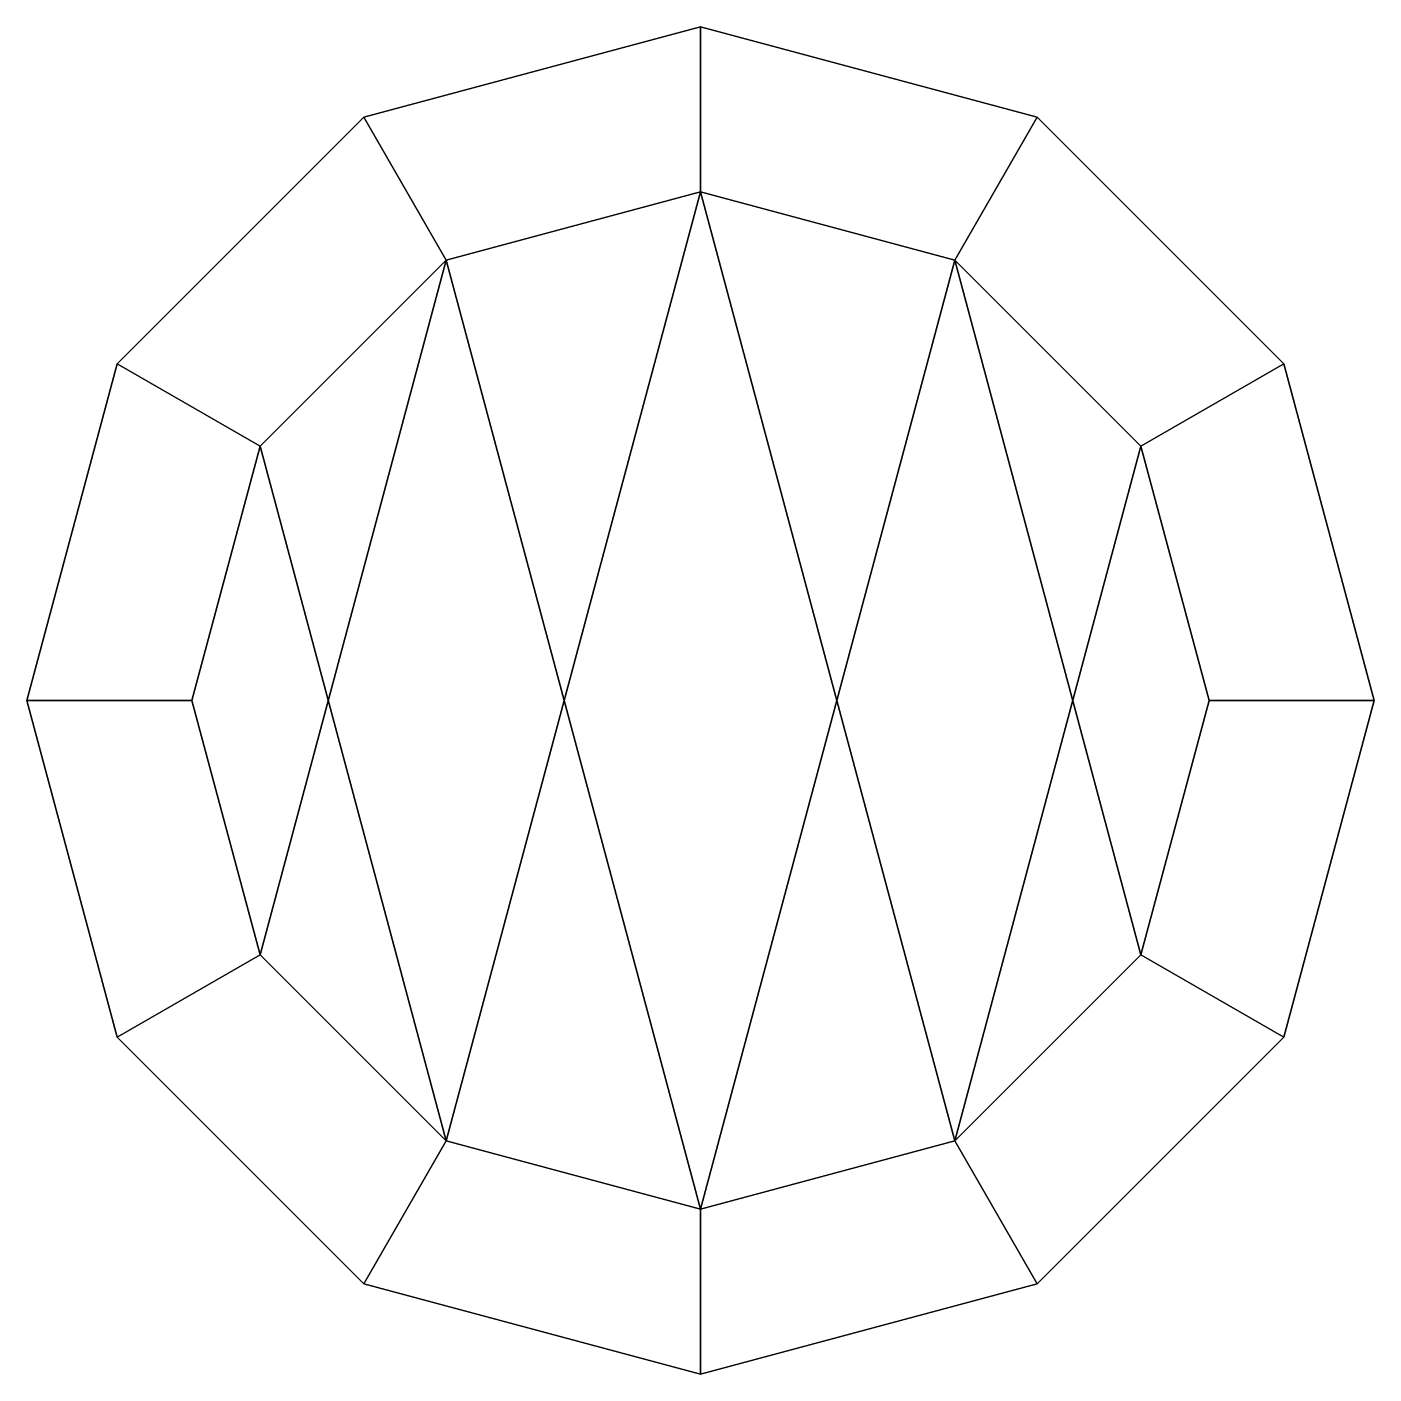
# Model space of a CAD drawing. Extents: x -0.99 to -0.01, y -0.84 to 0.14.
import ezdxf

# ---------------------------------------------------------------- set-up
doc = ezdxf.new("R2010")
doc.units = 0
doc.layers.add('WHEELS', color=2, linetype='CONTINUOUS')

msp = doc.modelspace()

# ---------------------------------------------------------------- linework, layer by layer
at = {"layer": 'WHEELS'}
for points in [[(-0.5, 0.14, 1.08), (-0.745, 0.07435, 1.08), (-0.685, -0.02957, 1.12), (-0.5, 0.02, 1.12)], [(-0.5, 0.14, 0.93), (-0.745, 0.07435, 0.93), (-0.745, 0.07435, 1.08), (-0.5, 0.14, 1.08)], [(-0.745, 0.07435, 0.93), (-0.5, 0.14, 0.93), (-0.5, 0.02, 0.89), (-0.685, -0.02957, 0.89)], [(-0.255, 0.07435, 1.08), (-0.5, 0.14, 1.08), (-0.5, 0.02, 1.12), (-0.315, -0.02957, 1.12)], [(-0.255, 0.07435, 0.93), (-0.5, 0.14, 0.93), (-0.5, 0.14, 1.08), (-0.255, 0.07435, 1.08)], [(-0.5, 0.14, 0.93), (-0.255, 0.07435, 0.93), (-0.315, -0.02957, 0.89), (-0.5, 0.02, 0.89)], [(-0.745, 0.07435, 1.08), (-0.92435, -0.105, 1.08), (-0.82043, -0.165, 1.12), (-0.685, -0.02957, 1.12)], [(-0.745, 0.07435, 0.93), (-0.92435, -0.105, 0.93), (-0.92435, -0.105, 1.08), (-0.745, 0.07435, 1.08)], [(-0.92435, -0.105, 0.93), (-0.745, 0.07435, 0.93), (-0.685, -0.02957, 0.89), (-0.82043, -0.165, 0.89)], [(-0.07565, -0.105, 1.08), (-0.255, 0.07435, 1.08), (-0.315, -0.02957, 1.12), (-0.17957, -0.165, 1.12)], [(-0.255, 0.07435, 0.93), (-0.07565, -0.105, 0.93), (-0.17957, -0.165, 0.89), (-0.315, -0.02957, 0.89)], [(-0.07565, -0.105, 0.93), (-0.255, 0.07435, 0.93), (-0.255, 0.07435, 1.08), (-0.07565, -0.105, 1.08)], [(-0.5, 0.02, 0.89), (-0.685, -0.67043, 0.89), (-0.82043, -0.535, 0.89), (-0.685, -0.02957, 0.89)], [(-0.685, -0.02957, 1.12), (-0.5, -0.72, 1.12), (-0.315, -0.67043, 1.12), (-0.5, 0.02, 1.12)], [(-0.315, -0.02957, 0.89), (-0.5, -0.72, 0.89), (-0.685, -0.67043, 0.89), (-0.5, 0.02, 0.89)], [(-0.5, 0.02, 1.12), (-0.315, -0.67043, 1.12), (-0.17957, -0.535, 1.12), (-0.315, -0.02957, 1.12)], [(-0.685, -0.02957, 0.89), (-0.82043, -0.535, 0.89), (-0.87, -0.35, 0.89), (-0.82043, -0.165, 0.89)], [(-0.82043, -0.165, 1.12), (-0.685, -0.67043, 1.12), (-0.5, -0.72, 1.12), (-0.685, -0.02957, 1.12)], [(-0.17957, -0.165, 0.89), (-0.315, -0.67043, 0.89), (-0.5, -0.72, 0.89), (-0.315, -0.02957, 0.89)], [(-0.315, -0.02957, 1.12), (-0.17957, -0.535, 1.12), (-0.13, -0.35, 1.12), (-0.17957, -0.165, 1.12)], [(-0.92435, -0.105, 1.08), (-0.99, -0.35, 1.08), (-0.87, -0.35, 1.12), (-0.82043, -0.165, 1.12)], [(-0.92435, -0.105, 0.93), (-0.99, -0.35, 0.93), (-0.99, -0.35, 1.08), (-0.92435, -0.105, 1.08)], [(-0.99, -0.35, 0.93), (-0.92435, -0.105, 0.93), (-0.82043, -0.165, 0.89), (-0.87, -0.35, 0.89)], [(-0.01, -0.35, 1.08), (-0.07565, -0.105, 1.08), (-0.17957, -0.165, 1.12), (-0.13, -0.35, 1.12)], [(-0.07565, -0.105, 0.93), (-0.01, -0.35, 0.93), (-0.13, -0.35, 0.89), (-0.17957, -0.165, 0.89)], [(-0.01, -0.35, 0.93), (-0.07565, -0.105, 0.93), (-0.07565, -0.105, 1.08), (-0.01, -0.35, 1.08)], [(-0.87, -0.35, 1.12), (-0.82043, -0.535, 1.12), (-0.685, -0.67043, 1.12), (-0.82043, -0.165, 1.12)], [(-0.13, -0.35, 0.89), (-0.17957, -0.535, 0.89), (-0.315, -0.67043, 0.89), (-0.17957, -0.165, 0.89)], [(-0.99, -0.35, 1.08), (-0.92435, -0.595, 1.08), (-0.82043, -0.535, 1.12), (-0.87, -0.35, 1.12)], [(-0.99, -0.35, 0.93), (-0.92435, -0.595, 0.93), (-0.92435, -0.595, 1.08), (-0.99, -0.35, 1.08)], [(-0.92435, -0.595, 0.93), (-0.99, -0.35, 0.93), (-0.87, -0.35, 0.89), (-0.82043, -0.535, 0.89)], [(-0.07565, -0.595, 1.08), (-0.01, -0.35, 1.08), (-0.13, -0.35, 1.12), (-0.17957, -0.535, 1.12)], [(-0.01, -0.35, 0.93), (-0.07565, -0.595, 0.93), (-0.17957, -0.535, 0.89), (-0.13, -0.35, 0.89)], [(-0.07565, -0.595, 0.93), (-0.01, -0.35, 0.93), (-0.01, -0.35, 1.08), (-0.07565, -0.595, 1.08)], [(-0.92435, -0.595, 1.08), (-0.745, -0.77435, 1.08), (-0.685, -0.67043, 1.12), (-0.82043, -0.535, 1.12)], [(-0.745, -0.77435, 0.93), (-0.92435, -0.595, 0.93), (-0.82043, -0.535, 0.89), (-0.685, -0.67043, 0.89)], [(-0.255, -0.77435, 1.08), (-0.07565, -0.595, 1.08), (-0.17957, -0.535, 1.12), (-0.315, -0.67043, 1.12)], [(-0.07565, -0.595, 0.93), (-0.255, -0.77435, 0.93), (-0.315, -0.67043, 0.89), (-0.17957, -0.535, 0.89)], [(-0.92435, -0.595, 0.93), (-0.745, -0.77435, 0.93), (-0.745, -0.77435, 1.08), (-0.92435, -0.595, 1.08)], [(-0.255, -0.77435, 0.93), (-0.07565, -0.595, 0.93), (-0.07565, -0.595, 1.08), (-0.255, -0.77435, 1.08)], [(-0.745, -0.77435, 1.08), (-0.5, -0.84, 1.08), (-0.5, -0.72, 1.12), (-0.685, -0.67043, 1.12)], [(-0.5, -0.84, 0.93), (-0.745, -0.77435, 0.93), (-0.685, -0.67043, 0.89), (-0.5, -0.72, 0.89)], [(-0.5, -0.84, 1.08), (-0.255, -0.77435, 1.08), (-0.315, -0.67043, 1.12), (-0.5, -0.72, 1.12)], [(-0.255, -0.77435, 0.93), (-0.5, -0.84, 0.93), (-0.5, -0.72, 0.89), (-0.315, -0.67043, 0.89)], [(-0.745, -0.77435, 0.93), (-0.5, -0.84, 0.93), (-0.5, -0.84, 1.08), (-0.745, -0.77435, 1.08)], [(-0.5, -0.84, 0.93), (-0.255, -0.77435, 0.93), (-0.255, -0.77435, 1.08), (-0.5, -0.84, 1.08)]]:
    msp.add_3dface(points, dxfattribs=at)

doc.saveas('drawing.dxf')
